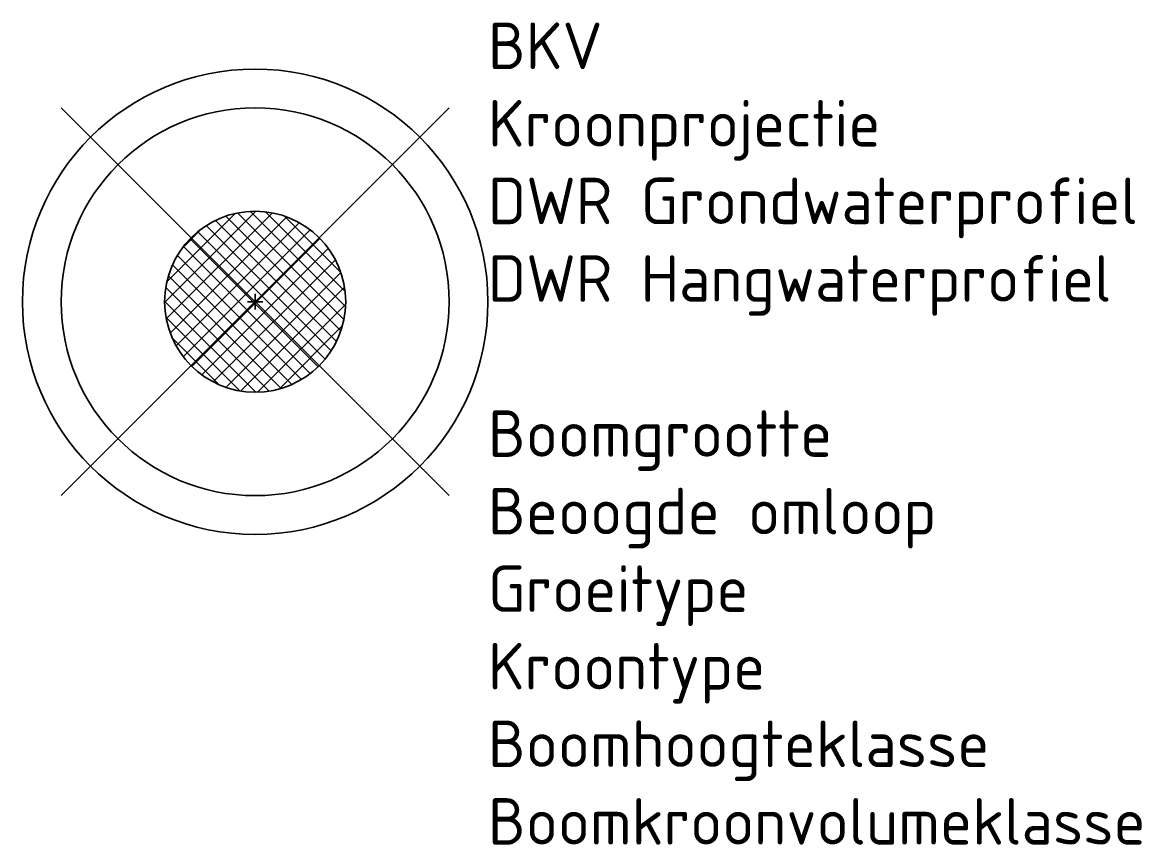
# Model space of a CAD drawing. Header units: metres. Extents: x -4.5 to 17.1, y -10.5 to 5.4.
import ezdxf

# ---------------------------------------------------------------- set-up
doc = ezdxf.new("R2010")
doc.units = ezdxf.units.M
for name, color, linetype, lineweight in [('V-GV-GR-BOOM-T18', 7, 'Continuous', 18), ('V-GV-GR-BOOM_KROON-G', 90, 'Continuous', 35), ('V-GV-GR-BOOM_OBSTAKELVRIJ_BOVENGRONDS-G', 10, 'Continuous', 35), ('V-GV-GR-BOOM_OBSTAKELVRIJ_ONDERGRONDS-A', 142, 'Continuous', 18), ('V-GV-GR-BOOM_OBSTAKELVRIJ_ONDERGRONDS-G', 140, 'Continuous', 35), ('V-GV-GR-BOOM_STABILITEITSKLUIT-A', 12, 'Continuous', 18), ('V-GV-GR-BOOM_STABILITEITSKLUIT-G', 10, 'Continuous', 35), ('V-GV-GR-BOOM_STAMPOSITIE-G', 7, 'Continuous', 35)]:
    doc.layers.add(name, color=color, linetype=linetype, lineweight=lineweight)
doc.styles.add('NLCS-ISO', font='NLCS-ISO.ttf')

msp = doc.modelspace()

# ---------------------------------------------------------------- hatches: boundary and pattern name
at = {"layer": 'V-GV-GR-BOOM_OBSTAKELVRIJ_ONDERGRONDS-A'}
h = msp.add_hatch(dxfattribs=at)
h.set_pattern_fill('AGR-OBSTAKELVRIJ_ONDERGRONDS-SO', color=256, style=0, pattern_type=2)
h.set_pattern_definition([(135, (-3550, 0), (-0.141421356, -0.141421356), [])])
edge = h.paths.add_edge_path()
edge.add_arc((0, 0), 1.75, 0, 360)
at = {"layer": 'V-GV-GR-BOOM_STABILITEITSKLUIT-A'}
h = msp.add_hatch(dxfattribs=at)
h.set_pattern_fill('AGR-STABILITEITSKLUIT-SO', color=256, style=0, pattern_type=2)
h.set_pattern_definition([(45, (-3550, 0), (-0.176776695, 0.176776695), [])])
edge = h.paths.add_edge_path()
edge.add_arc((0, 0), 1.75, 0, 360)

# ---------------------------------------------------------------- linework, layer by layer
for points in [[(3.75, 3.75), (-3.75, -3.75)], [(-3.75, 3.75), (3.75, -3.75)]]:
    msp.add_lwpolyline(points)
at = {"layer": 'V-GV-GR-BOOM_KROON-G'}
msp.add_circle((0, 0), 3.75, dxfattribs=at)
at = {"layer": 'V-GV-GR-BOOM_OBSTAKELVRIJ_BOVENGRONDS-G'}
msp.add_circle((0, 0), 4.5, dxfattribs=at)
at = {"layer": 'V-GV-GR-BOOM_OBSTAKELVRIJ_ONDERGRONDS-G'}
msp.add_circle((0, 0), 1.75, dxfattribs=at)
at = {"layer": 'V-GV-GR-BOOM_STABILITEITSKLUIT-G'}
msp.add_circle((0, 0), 1.75, dxfattribs=at)
at = {"layer": 'V-GV-GR-BOOM_STAMPOSITIE-G'}
for p, q in [((-0.15, 0), (0.15, 0)), ((0, 0.15), (0, -0.15))]:
    msp.add_line(p, q, dxfattribs=at)

# ---------------------------------------------------------------- texts
at = {"layer": 'V-GV-GR-BOOM-T18', "style": 'NLCS-ISO'}
for tag, p, s in [('BKV', (4.5, 4.5), 'BKV: 450 m3'), ('Kroonprojectie', (4.5, 3), 'Kroonprojectie: 44.1 m2'), ('DWR Grondwaterprofiel', (4.5, 1.5), 'DWR GW: 17.5 m3'), ('DWR Hangwaterprofiel', (4.5, 0), 'DWR HW: 25.0 m3'), ('Boomgrootte', (4.5, -3), '1e grootte'), ('Beoogde omloop', (4.5, -4.5), '60 jaar'), ('Groeitype', (4.5, -6), 'Regulier groeiend'), ('Kroontype', (4.5, -7.5), 'Smalle kroon'), ('Boomhoogteklasse', (4.5, -9), '18-24 m'), ('Boomkroonvolumeklasse', (4.5, -10.5), '200-500 m3')]:
    msp.add_attdef(tag, p, s, height=0.9, dxfattribs=at)

doc.saveas('drawing.dxf')
